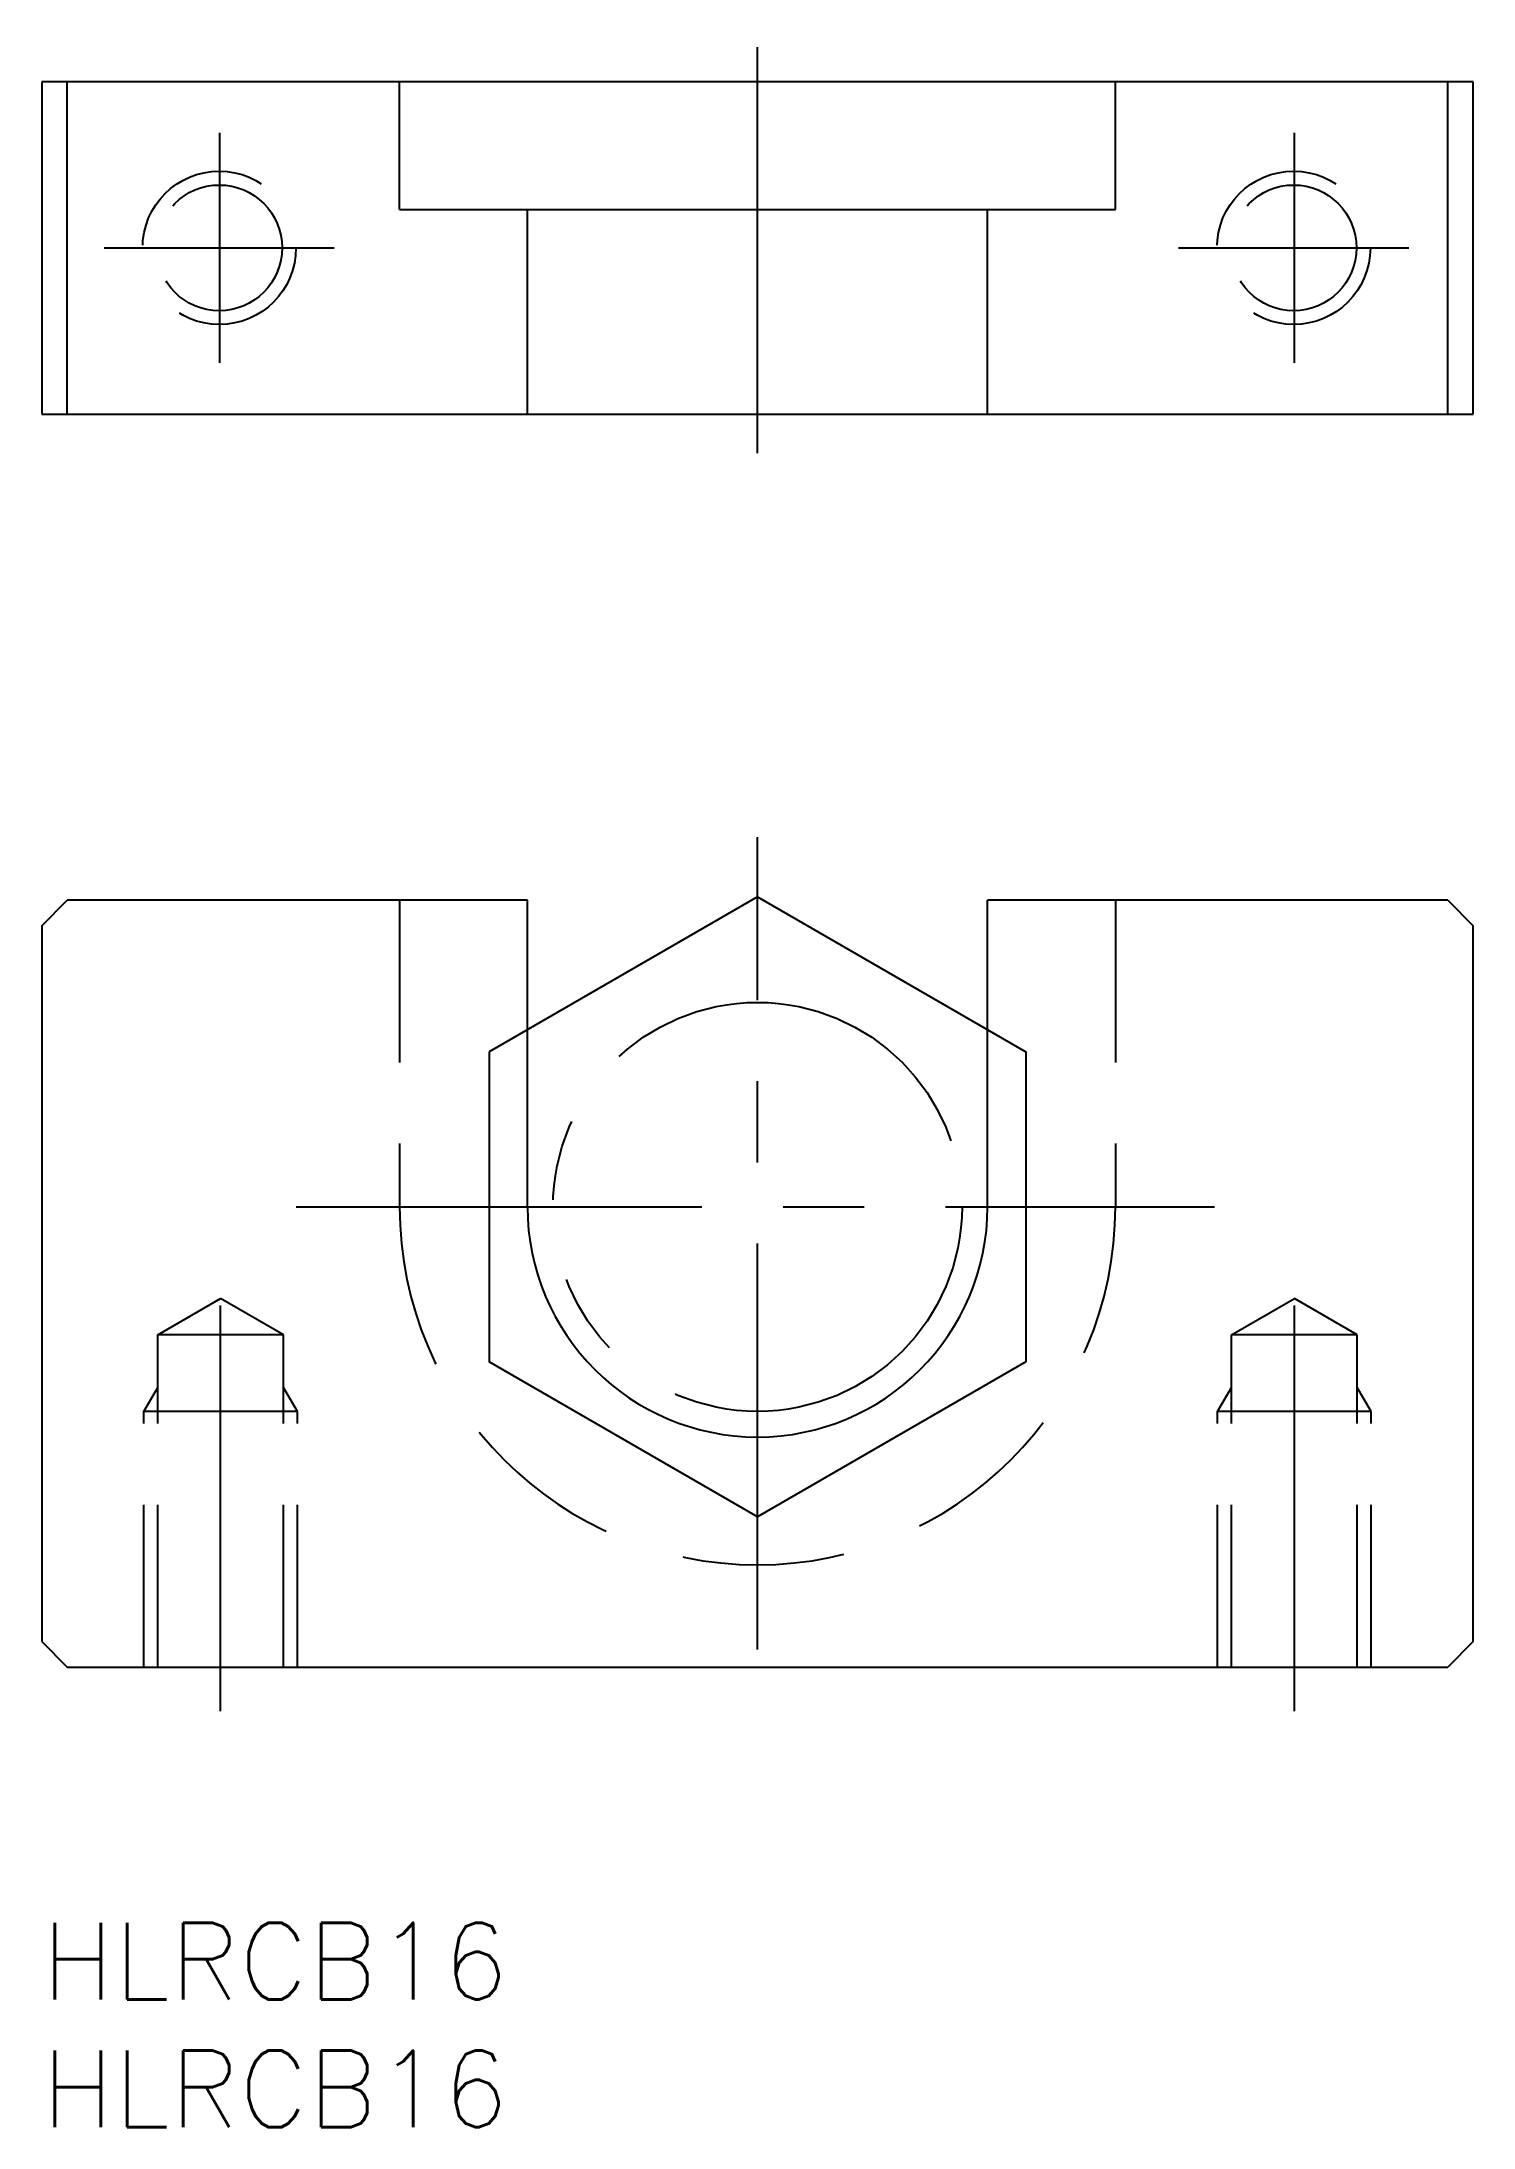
# Model space of a CAD drawing. Extents: x 0 to 56, y -8 to 73.6.
import ezdxf

# ---------------------------------------------------------------- set-up
doc = ezdxf.new("R2010")
doc.units = 0
doc.header["$LTSCALE"] = 0.5
for name, pattern in [('CENTER', [50.8, 31.75, -6.35, 6.35, -6.35]), ('DASHED', [19.05, 12.7, -6.35]), ('PHANTOM', [63.5, 31.75, -6.35, 6.35, -6.35, 6.35, -6.35])]:
    doc.linetypes.add(name, pattern=pattern)
for name, color, linetype in [('MSM_CENTER', 1, 'CENTER'), ('MSM_CONTINUOUS', 7, 'CONTINUOUS'), ('MSM_DASHED', 4, 'DASHED'), ('MSM_IMAGINARY', 6, 'PHANTOM'), ('MSM_PART_NUMBER', 7, 'CONTINUOUS')]:
    doc.layers.add(name, color=color, linetype=linetype)
doc.styles.get("Standard").update_dxf_attribs({"font": 'txt.shx', "height": 3, "bigfont": 'bigfont.shx'})

# ---------------------------------------------------------------- blocks, each defined once
blk = doc.blocks.new('*U3')
at = {"layer": 'MSM_PART_NUMBER'}
blk.add_text('HLRCB16', height=3, dxfattribs=at).set_placement((0, -3))
blk = doc.blocks.new('*U4')
at = {"layer": 'MSM_PART_NUMBER'}
blk.add_text('HLRCB16', height=3, dxfattribs=at).set_placement((0, -8))

msp = doc.modelspace()

# ---------------------------------------------------------------- linework, layer by layer
at = {"layer": 'MSM_CENTER'}
for p, q in [((28, 57.486), (28, 73.576)), ((6.973, 61.013), (6.973, 70.012)), ((49, 61.013), (49, 70.012)), ((2.446, 65.513), (11.446, 65.513)), ((44.473, 65.513), (53.473, 65.513)), ((28, 10.688), (28, 42.456)), ((9.951, 28), (45.877, 28)), ((7, 8.271), (7, 26.579)), ((49, 8.271), (49, 26.579))]:
    msp.add_line(p, q, dxfattribs=at)
at = {"layer": 'MSM_CONTINUOUS'}
for p, q in [((56, 72.013), (0, 72.013)), ((0, 72.013), (0, 59.013)), ((1, 59.013), (1, 72.013)), ((14, 67.013), (14, 72.013)), ((42, 67.013), (42, 72.013)), ((55, 59.013), (55, 72.013)), ((56, 59.013), (56, 72.013)), ((14, 67.013), (42, 67.013)), ((19, 59.013), (19, 67.013)), ((37, 59.013), (37, 67.013)), ((0, 59.013), (56, 59.013)), ((0, 39), (1, 40)), ((19, 40), (1, 40)), ((19, 28), (19, 40)), ((55, 40), (37, 40)), ((37, 28), (37, 40)), ((55, 40), (56, 39)), ((0, 39), (0, 11)), ((56, 11), (56, 39)), ((0, 11), (1, 10)), ((56, 11), (55, 10)), ((1, 10), (55, 10))]:
    msp.add_line(p, q, dxfattribs=at)
msp.add_arc((28, 28), 9, 180, 0, dxfattribs=at)
at = {"layer": 'MSM_DASHED'}
for p, q in [((14, 40), (14, 28)), ((42, 40), (42, 28)), ((4.542, 23), (7, 24.419)), ((9.458, 23), (7, 24.419)), ((46.542, 23), (49, 24.419)), ((51.458, 23), (49, 24.419)), ((9.458, 23), (4.542, 23)), ((4.542, 10), (4.542, 23)), ((9.458, 10), (9.458, 23)), ((51.458, 23), (46.542, 23)), ((46.542, 10), (46.542, 23)), ((51.458, 10), (51.458, 23)), ((4, 20), (4.542, 20.938)), ((10, 20), (9.458, 20.938)), ((46, 20), (46.542, 20.938)), ((52, 20), (51.458, 20.938)), ((10, 20), (4, 20)), ((4, 10), (4, 20)), ((10, 10), (10, 20)), ((52, 20), (46, 20)), ((46, 10), (46, 20)), ((52, 10), (52, 20))]:
    msp.add_line(p, q, dxfattribs=at)
for centre, radius in [((6.946, 65.513), 3), ((6.946, 65.513), 2.458), ((48.973, 65.513), 3), ((48.973, 65.513), 2.458)]:
    msp.add_circle(centre, radius, dxfattribs=at)
msp.add_arc((28, 28), 14, 180, 0, dxfattribs=at)
at = {"layer": 'MSM_IMAGINARY'}
for p, q in [((28, 40.124), (17.5, 34.062)), ((28, 40.124), (38.5, 34.062)), ((17.5, 34.062), (17.5, 21.938)), ((38.5, 34.062), (38.5, 21.938)), ((28, 15.876), (17.5, 21.938)), ((38.5, 21.938), (28, 15.876))]:
    msp.add_line(p, q, dxfattribs=at)
msp.add_circle((28, 28), 8, dxfattribs=at)

# ---------------------------------------------------------------- block references
at = {"layer": 'MSM_CONTINUOUS'}
for name in ['*U3', '*U4']:
    msp.add_blockref(name, (0, 0), dxfattribs=at)

doc.saveas('drawing.dxf')
